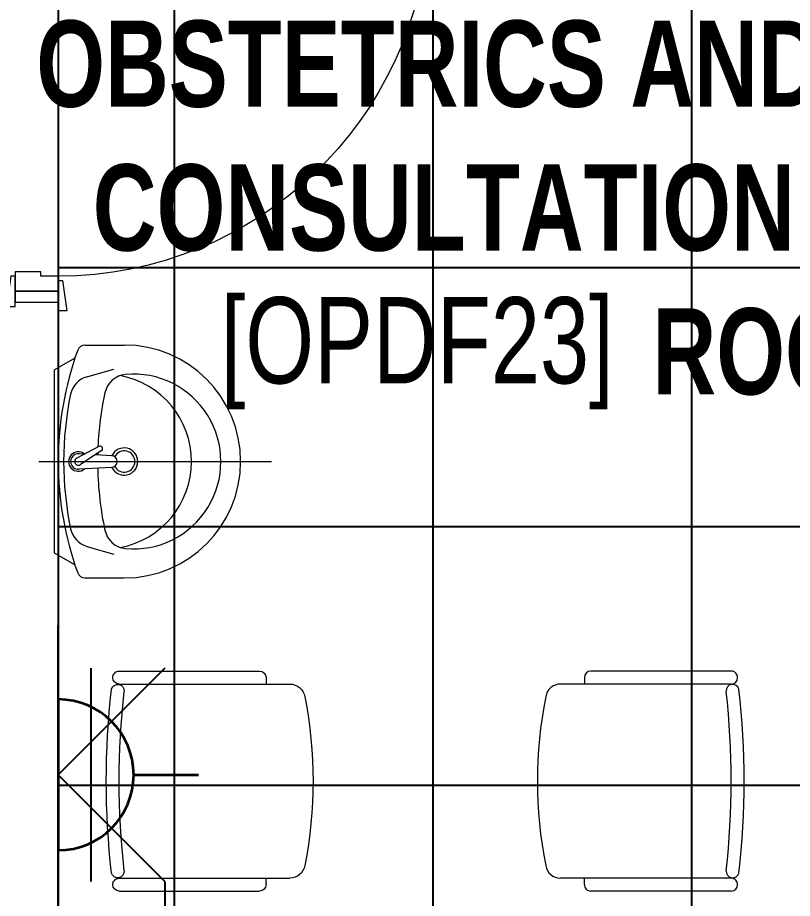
# Model space of a CAD drawing. Extents: x -12260 to 57327, y -29287 to 19916.
# Drawn here: x 25782 to 27579, y -11292 to -9251 of the extents above; entities that cross this region are included whole.
import ezdxf
from ezdxf.enums import TextEntityAlignment as Align

# ---------------------------------------------------------------- set-up
doc = ezdxf.new("R2010")
doc.units = 0
doc.header["$LTSCALE"] = 0.25
doc.linetypes.add('DASHDOT', pattern=[25.4, 12.7, -6.35, 0, -6.35])
doc.linetypes.add('HIDDEN', pattern=[9.525, 6.35, -3.175])
for name, color, linetype, lineweight in [('01-First Floor-FUR$0$72_EGR_BASE_TEXT', 252, 'Continuous', 5), ('01-First Floor-FUR$0$LOADING', 253, 'Continuous', 5), ('01-First Floor-FUR$0$SANIT', 250, 'Continuous', 5), ('01-First Floor-FUR$0$Walls', 251, 'Continuous', 5), ('01-First Floor-FUR$0$Wooden Joinery', 251, 'Continuous', 5), ('E-LITE-CLNG-CNDT', 6, 'DASHDOT', 35), ('E-LITE-EXIT-NUMB', 6, 'Continuous', 25), ('E-POWR-FLOR-CNDT', 6, 'HIDDEN', 25), ('E-POWR-WALL @ 100', 4, 'Continuous', 35)]:
    doc.layers.add(name, color=color, linetype=linetype, lineweight=lineweight)
for name, color, linetype in [('01-First Floor-FUR$0$FALSE CEILING', 251, 'Continuous'), ('01-First Floor-FUR$0$TME-NON MEDICAL FURNITURE', 242, 'Continuous'), ('01-First Floor-FUR$0$X-WHITE glass', 255, 'Continuous')]:
    doc.layers.add(name, color=color, linetype=linetype)
doc.styles.add('01-First Floor-FUR$0$X3G_ENTITY_9EC9', font='swisscl.ttf', dxfattribs={"height": 0.2})
doc.styles.add('01-First Floor-FUR$0$X3G_ENTITY_9F38', font='swisscl.ttf', dxfattribs={"height": 0.2})
doc.styles.add('DC_SIMPLEX', font='SIMPLEX.shx', dxfattribs={"width": 0.7})

# ---------------------------------------------------------------- blocks, each defined once
blk = doc.blocks.new('01-First Floor-FUR$0$A$C72370EFE')
at = {"layer": '01-First Floor-FUR$0$Wooden Joinery'}
for p, q in [((-0.01, -0.04), (-0.02, -0.04)), ((-0.01, -0.03), (-0.01, -0.07)), ((0, -0.03), (-0.01, -0.03)), ((0.04, -0.03), (0.05, -0.03)), ((0.05, -0.03), (0.05, -0.07)), ((0.05, -0.04), (0.06, -0.04)), ((-0.01, -0.06), (-0.02, -0.06)), ((0.05, -0.06), (0.06, -0.06)), ((-0.05, -0.07), (-0.05, -0.16)), ((-0.03, -0.07), (-0.03, -0.16)), ((0, -0.07), (-0.01, -0.07)), ((0.04, -0.07), (0.05, -0.07)), ((0.07, -0.07), (0.07, -0.16)), ((0.09, -0.07), (0.09, -0.16)), ((-0.01, -0.17), (-0.02, -0.17)), ((-0.01, -0.17), (-0.01, -0.19)), ((0.05, -0.17), (0.06, -0.17)), ((0.05, -0.17), (0.05, -0.19)), ((-0.01, -0.19), (-0.02, -0.19)), ((0.05, -0.19), (0.06, -0.19))]:
    blk.add_line(p, q, dxfattribs=at)
for centre, radius, start, end in [((-0.02, -0.07), 0.03, 90, 180), ((0.06, -0.07), 0.03, 0, 90), ((-0.02, -0.07), 0.01, 90, 180), ((0.06, -0.07), 0.01, 0, 90), ((-0.02, -0.16), 0.03, 180, 270), ((-0.02, -0.16), 0.01, 180, 270), ((0.06, -0.16), 0.01, 270, 0), ((0.06, -0.16), 0.03, 270, 0)]:
    blk.add_arc(centre, radius, start, end, dxfattribs=at)
blk = doc.blocks.new('01-First Floor-FUR$0$A$C5DAD61B4')
at = {"layer": '01-First Floor-FUR$0$Wooden Joinery'}
for points in [[(80, 959.1), (80, 969.1), (10, 979.1), (10, 959.1)], [(940, 959.1), (940, 969.1), (1010, 979.1), (1010, 959.1)], [(70, 859.1), (70, 849.1), (0, 839.1), (0, 859.1)], [(120, 859.1), (120, 0), (80, 0), (80, 859.1)], [(950, 859.1), (950, 849.1), (1020, 839.1), (1020, 859.1)]]:
    blk.add_lwpolyline(points, close=True, dxfattribs=at)
for points in [[(45, 859.1), (45, 959.1), (20, 959.1), (20, 859.1), (45, 859.1)], [(45, 859.1), (80, 859.1), (80, 899.1), (90, 899.1), (90, 959.1), (45, 959.1), (45, 859.1)], [(975, 859.1), (940, 859.1), (940, 899.1), (930, 899.1), (930, 959.1), (975, 959.1), (975, 859.1)], [(975, 859.1), (975, 959.1), (1000, 959.1), (1000, 859.1), (975, 859.1)]]:
    blk.add_lwpolyline(points, dxfattribs=at)
blk.add_arc((80, 859.1), 860, 272.666, 0, dxfattribs=at)
at = {"layer": '01-First Floor-FUR$0$Wooden Joinery', "xscale": 999.9999999998854, "yscale": 999.9999999998854, "zscale": 999.9999999998854, "rotation": 180}
blk.add_blockref('01-First Floor-FUR$0$A$C72370EFE', (120, 0), dxfattribs=at)
blk = doc.blocks.new('01-First Floor-FUR$0$GF21016-P')
at = {"layer": '01-First Floor-FUR$0$LOADING', "extrusion": (-1.24384e-09, -1.20261e-09, -1)}
for p, q in [((0.0128, 0.0179), (0.0128, 0.4136)), ((0.4628, 0.0179), (0.4628, 0.4136)), ((-0.0022, 0.3585), (0.0128, 0.3585)), ((0.4778, 0.3585), (0.4628, 0.3585)), ((-0.0172, 0.0179), (-0.0172, 0.3435)), ((0.4928, 0.0179), (0.4928, 0.3435)), ((0.4778, 0.0029), (0.4778, 0.0029))]:
    blk.add_line(p, q, dxfattribs=at)
for centre, radius, start, end in [((-0.2378, -0.5362), 1.0036, 78.7568, 101.2432), ((-0.0478, 0.4136), 0.035, 0, 80.6557), ((-0.4278, 0.4136), 0.035, 99.3443, 180), ((0.0022, 0.3435), 0.015, 0, 90), ((-0.4778, 0.3435), 0.015, 90, 180), ((-0.0284, 0.0145), 0.015, 284.3864, 95.5209), ((-0.2378, 1.8928), 1.8749, 263.6341, 276.3659), ((-0.4471, 0.0145), 0.015, 84.4791, 255.6136), ((0.0022, 0.0179), 0.015, 270, 0), ((0.0022, 0.0179), 0.015, 180, 270), ((-0.2378, 1.8734), 1.8855, 263.5119, 276.4881), ((-0.4778, 0.0179), 0.015, 270, 0), ((-0.4778, 0.0179), 0.015, 180, 270)]:
    blk.add_arc(centre, radius, start, end, dxfattribs=at)
blk = doc.blocks.new('01-First Floor-FUR$0$lav-manta 60')
at = {"layer": '01-First Floor-FUR$0$SANIT'}
for p, q in [((0, 0.04), (0, -0.56)), ((-0.2658, -0.0529), (-0.2358, 0)), ((-0.2358, 0), (0.2358, 0)), ((0.2658, -0.0529), (0.2358, 0)), ((-0.015, -0.1473), (-0.0199, -0.064)), ((0.0274, -0.121), (-0.0078, -0.0673)), ((0.0389, -0.1142), (0.0087, -0.0575)), ((0.0191, -0.077), (0.0199, -0.064)), ((-0.3, -0.0789), (-0.3, -0.18)), ((-0.2185, -0.0841), (-0.2383, -0.1537)), ((0.2185, -0.0841), (0.2383, -0.1537)), ((0.3, -0.0789), (0.3, -0.18)), ((0.015, -0.1473), (0.0174, -0.1057))]:
    blk.add_line(p, q, dxfattribs=at)
for centre, radius, start, end in [((0, -0.8557), 0.8457, 70.1771, 109.8229), ((-0.1608, -0.1006), 0.06, 101.8086, 164.0794), ((0, -0.8696), 0.8457, 78.1914, 101.8086), ((0, -0.0617), 0.025, 320.7474, 220.368), ((0, -0.0617), 0.02, 353.2671, 186.682), ((0.1608, -0.1006), 0.06, 15.9206, 78.1914), ((-0.28, -0.0789), 0.02, 109.8229, 180), ((0, -0.0617), 0.00966, 25.4127, 215.9577), ((0.28, -0.0789), 0.02, 0, 70.1771), ((0, -0.9572), 0.8457, 91.1572, 102.0883), ((0, -0.9572), 0.8457, 88.5486, 88.844), ((0, -0.9572), 0.8457, 77.9117, 87.4274), ((-0.1645, -0.189), 0.06, 102.0883, 174.8142), ((0.0332, -0.1176), 0.00666, 210.6852, 30.6852), ((0.1645, -0.189), 0.06, 5.1858, 77.9117), ((0, -0.18), 0.035, 115.3106, 64.6894), ((0, -0.18), 0.0275, 117.1496, 62.8504), ((0, -0.1473), 0.015, 180, 0), ((0, -0.18), 0.3, 180, 0), ((0, -0.1282), 0.2252, 190.6097, 349.3903), ((0, -0.2039), 0.2252, 174.8142, 5.1858)]:
    blk.add_arc(centre, radius, start, end, dxfattribs=at)
blk = doc.blocks.new('01-First Floor-FUR')
at = {"layer": '01-First Floor-FUR$0$FALSE CEILING', "linetype": 'Continuous'}
for p, q in [((26146, -12830), (26146, -8830)), ((26746, -12830), (26746, -8830)), ((27346, -12830), (27346, -8830)), ((25876, -9830), (29376, -9830)), ((25876, -10430), (29376, -10430)), ((25876, -12829.8, 0), (25876, -10709.8, 0)), ((25876, -11030), (29376, -11030))]:
    blk.add_line(p, q, dxfattribs=at)
at = {"layer": '01-First Floor-FUR$0$FALSE CEILING'}
blk.add_lwpolyline([(29376, -8830), (25876, -8830), (25876, -10710), (25876, -10710), (25876, -12830), (29376, -12830), (29376, -8830)], dxfattribs=at)
at = {"layer": '01-First Floor-FUR$0$Walls'}
for p in [(25776, -9910), (25876, -10710), (25876.1, -10647.7, 0)]:
    blk.add_line(p, (25876, -9910), dxfattribs=at)
at = {"layer": '01-First Floor-FUR$0$X-WHITE glass', "color": 253, "lineweight": 30, "ltscale": 6, "true_color": 0x9898cc}
blk.add_line((25876, -10660), (25876.5, -12830.2, 0), dxfattribs=at)
at = {"layer": '01-First Floor-FUR$0$SANIT', "xscale": 900.000000000201, "yscale": 900.000000000201, "zscale": 900.000000000201, "rotation": 90.00000000000001}
blk.add_blockref('01-First Floor-FUR$0$lav-manta 60', (25867, -10279.7), dxfattribs=at)
at = {"layer": '01-First Floor-FUR$0$TME-NON MEDICAL FURNITURE', "color": 1, "extrusion": (-1.86519e-05, -4.75185e-05, 1), "xscale": 1000.000000000005, "yscale": 1000.000000000005, "zscale": -1000.000000000001, "rotation": 269.9999749024568}
blk.add_blockref('01-First Floor-FUR$0$GF21016-P', (25999.6, -10782.8, -0.1), dxfattribs=at)
at = {"layer": '01-First Floor-FUR$0$TME-NON MEDICAL FURNITURE', "color": 1, "extrusion": (1.86519e-05, -4.75185e-05, 1), "xscale": -1000.000000000005, "yscale": 1000.000000000006, "zscale": -1000.000000000005, "rotation": 90.00002509754333}
blk.add_blockref('01-First Floor-FUR$0$GF21016-P', (27454.8, -10782.8, 0.9), dxfattribs=at)
at = {"layer": '01-First Floor-FUR$0$Wooden Joinery', "xscale": -1, "rotation": 90}
blk.add_blockref('01-First Floor-FUR$0$A$C5DAD61B4', (26735.1, -8910), dxfattribs=at)
at = {"layer": '01-First Floor-FUR$0$72_EGR_BASE_TEXT', "insert": (27573.2, -9257.4, -0.1), "char_height": 200, "width": 3714.666, "attachment_point": 2, "style": '01-First Floor-FUR$0$X3G_ENTITY_9EC9'}
blk.add_mtext('{\\fSwis721 LtCn BT|b1|i0|c0|p34;OBSTETRICS AND GYNAECOLOGY CONSULTATION / EXAMINATION ROOM}', dxfattribs=at)
at = {"layer": '01-First Floor-FUR$0$72_EGR_BASE_TEXT', "insert": (26708.6, -9898.6, 0), "char_height": 200, "attachment_point": 2, "style": '01-First Floor-FUR$0$X3G_ENTITY_9F38'}
blk.add_mtext('[OPDF23]', dxfattribs=at)
blk = doc.blocks.new('*U26')
blk.add_line((0, -1.75), (0, -3.25))
blk.add_lwpolyline([(-1.75, 0, 1), (1.75, 0)], format="xyb", close=True)
at = {"layer": 'Defpoints'}
for p, q in [((-2.475, -2.475), (0, 0)), ((2.475, -2.475), (0, 0)), ((2.475, -0.758), (-2.475, -0.758))]:
    blk.add_line(p, q, dxfattribs=at)
at = {"layer": 'E-LITE-EXIT-NUMB', "style": 'DC_SIMPLEX', "width": 0.7, "flags": 8}
blk.add_attdef('TYPE', text='', height=2, rotation=360, dxfattribs=at).set_placement((-2.682, 5.238), align=Align.RIGHT)
blk.add_attdef('CIRCUIT', (2.682, 5.238), '', height=2, rotation=360, dxfattribs=at)

msp = doc.modelspace()

# ---------------------------------------------------------------- linework, layer by layer
at = {"layer": 'E-POWR-FLOR-CNDT'}
msp.add_lwpolyline([(26123.5, -11253.4), (26123.5, -12581.6), (26162.6, -12655)], dxfattribs=at)

# ---------------------------------------------------------------- block references
at = {"layer": 'E-LITE-CLNG-CNDT'}
msp.add_blockref('01-First Floor-FUR', (0, 0), dxfattribs=at)
at = {"layer": 'E-POWR-WALL @ 100', "xscale": 100, "yscale": 100, "zscale": 100, "rotation": 90.00000000000001}
msp.add_blockref('*U26', (25876, -11005.9), dxfattribs=at)

doc.saveas('drawing.dxf')
